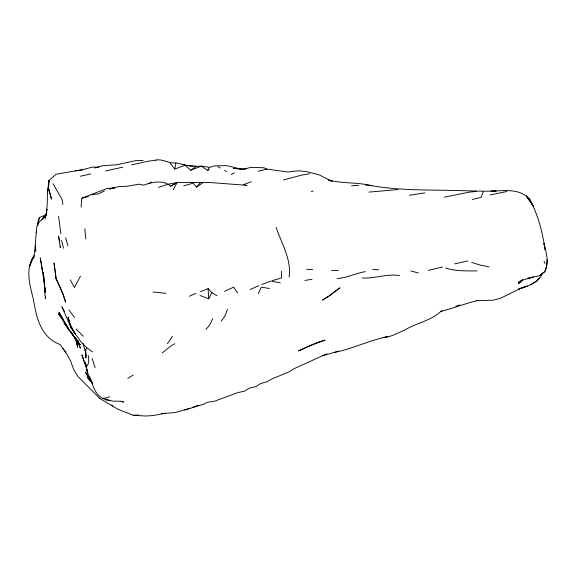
<?xml version="1.0" encoding="UTF-8"?>
<svg xmlns="http://www.w3.org/2000/svg" width="576" height="576" viewBox="0 0 576 576"><rect width="100%" height="100%" fill="white"/><g stroke="black" fill="none" stroke-linecap="round" stroke-linejoin="round"><path stroke-width="0.86" d="M281.585 271.188L281.556 277.985L272.254 280.656M84.809 228.751L85.817 239.004M484.402 191.203L496.123 191.081L490.968 191.21C503.827 190.706 520.164 188.1 529.603 199.267C538.085 214.704 542.592 232.265 545.04 249.61L543.996 243.526C546.221 252.655 549.382 262.584 544.81 271.627L539.338 275.76L527.436 278.503L531.302 277.409M48.665 187.027L48.593 188.647L51.545 199.138L48.449 188.28L48.938 180.54L55.958 174.262L83.326 169.481L92.282 167.148L98.906 167.148M48.73 185.407L48.938 180.54L47.448 192.247L47.254 203.818L46.159 215.482L46.987 209.239L45.058 219.118M81.144 207.187L81.526 199.073L82.066 198.115L88.322 196.582M547.2 259.834L546.53 266.263L544.81 271.627L539.59 275.638M36.216 232.776L36.886 226.562L39.11 217.764L45.742 214.819M37.98 223.654L39.499 217.411M289.087 277.07C291.672 259.639 281.506 243.41 276.149 227.354M48.031 189.029L47.448 192.247L48.06 188.906M48.326 187.416L48.622 185.803M48.37 187.243L48.672 185.573M239.594 168.761L227.117 165.65L214.366 165.888L209.65 167.321L201.391 166.154L196.474 166.306L185.162 165.29L174.787 169.027L175.925 162.886L189.871 166.054L193.169 166.183M36.504 230.774C35.69 237.622 35.093 244.433 35.734 251.338L35.323 244.75L33.977 256.529L33.221 258.552L34.063 257.011M85.572 351.079L86.544 347.501L80.028 340.819M483.458 191.218L481.111 197.402L472.385 199.49M37.778 225.662L39.175 222.034L45.799 216.144M87.314 365.933L88.747 362.304L88.553 355.63M227.57 309.348L224.734 316.339L221.162 321.185M258.322 293.652L261.317 287.136L269.41 288.511M542.585 273.11C538.841 282.996 527.645 286.164 518.573 289.08M530.597 284.767L537.264 280.606L538.006 279.065M212.71 318.73L209.642 325.037L205.942 329.479M199.98 295.459L208.735 298.786L211.831 292.565L208.13 288.634L200.484 291.708M173.232 189.785L177.041 182.599L210.305 182.534L246.967 185.335L245.268 185.45M80.431 276.257L74.405 287.489L70.301 279.835M167.443 343.721L172.462 336.247M42.005 219.312L43.884 216.49L46.706 214.452M182.959 164.275L185.162 165.29L190.721 170.194L201.391 166.154L207.576 170.431L209.65 167.321M34.517 255.175C24.552 268.502 30.038 285.617 33.595 300.132C36.338 318.01 41.119 337.586 60.134 344.52L66.967 354.398L70.661 361.152L74.095 370.375L77.839 376.358L99.713 398.354M537.264 280.606L539.345 277.891M183.78 185.875L193.133 183.154L196.603 187.121L200.57 182.34M522.727 279.67L518.645 283.615L522.684 279.727L518.328 282.348L522.785 280.145L533.563 276.79M162.216 352.987L170.374 346.334L174.679 343.692M149.098 183.557L151.186 182.045M196.603 187.121L202.759 182.779M190.721 170.194L196.474 166.306L194.825 166.241M127.807 378.374L133.279 375.034M170.626 186.206L177.041 182.599L170.626 186.206C163.462 179.59 151.978 182.038 143.647 185.191L139.075 184.169L126.95 186.25L118.462 186.66L109.512 188.978L114.689 187.934L107.23 188.431L82.066 198.115M109.534 396.576L107.309 397.757L102.341 398.448L110.657 400.5M104.501 190.894L97.546 194.299L96.286 194.011L91.354 194.81M224.51 291.398L233.676 287.143L237.6 292.882M314.64 343.505L298.454 350.906L309.607 345.953L325.123 340.092L318.11 342.151M231.156 174.413L234.396 172.937M43.884 216.49L46.094 215.518M189.295 296.251L195.898 293.357M250.099 289.534L258.854 285.696M326.837 353.794L293.767 368.849L289.512 371.642L271.57 379.08L267.25 381.679L260.294 383.666L256.075 386.582L249.019 388.267L244.757 391.046L237.679 392.674L214.87 401.098L207.634 402.257L203.148 404.366L184.622 410.098M207.576 170.431L209.124 169.805M315.446 343.13L317.333 342.382M440.662 311.321L442.102 310.752M261.785 284.486L271.318 280.951M243.396 184.687L251.352 181.757M192.679 407.268L198.137 405.266M518.695 289.066L527.184 286.099L522.194 287.669L500.177 298.418L493.15 300.19L476.395 300.722L478.123 300.42M455.832 306.295L459.85 304.927M158.53 187.402L168.386 184.176L176.494 182.7M189.965 408.218L175.536 412.488L161.878 413.669M94.781 168.07L101.657 165.866L116.546 164.772L135.612 160.654L143.179 160.481M477.972 300.434C465.336 303.487 453.319 308.189 440.798 311.479C430.682 320.962 416.369 322.934 404.813 329.998C397.714 332.971 390.91 337.082 383.09 337.694L387.634 336.607C369.374 340.308 352.577 348.811 334.339 352.454M322.618 355.738L338.544 351.115M311.278 191.556L313.222 191.002M442.534 267.005L428.213 270.382M283.478 179.978L301.594 175.118L309.557 173.779M122.746 167.184L105.552 170.964M258.062 171.23L266.846 169.07L287.662 171.965L298.224 170.82L306.101 171.554L318.737 174.658L332.165 181.361L328.925 180.346M490.226 194.911L506.916 191.477M80.402 176.227L90.713 173.923M444.377 197.172L469.31 192.125L476.597 191.462M454.601 263.88L467.726 260.964M131.515 164.88L148.522 161.136L156.146 160.135M365.278 271.613C355.723 273.341 346.932 277.877 337.111 278.532M409.342 195.264L424.994 192.859M304.819 280.433L312.055 279.288M75.269 170.878L82.562 169.884M368.942 192.089L397.944 189.59M161.878 413.59L165.24 413.266L153.187 415.562L145.714 416.023L133.243 415.274L117.785 409.183L99.166 398.124M351.547 185.796L358.646 185.321M133.243 415.274L138.499 414.986M362.232 277.999C374.81 278.726 387.036 273.578 399.55 275.566M155.858 160.034C162.965 158.695 168.869 163.908 175.925 162.886M331.524 270.526L338.234 270.439M477.029 270.907C466.474 270.893 455.702 271.289 445.529 267.998M483.336 191.196L447.322 190.318C422.021 189.893 396.583 190.102 371.542 185.666L371.93 185.76C357.631 181.987 342.518 183.881 328.205 179.899M246.269 168.948L233.28 168.487L241.027 168.833M372.679 269.518L378.662 269.734M306.67 269.28L312.631 269.561M488.988 266.868L480.262 265.09L471.737 262.44M365.544 185.047L370.937 185.486M153.029 292.01L165.967 293.314M238.586 168.782L242.791 169.409L250.934 167.357L263.902 167.774L266.846 169.07M105.221 399.802L113.314 401.184L120.953 401.206L123.682 402.12L121.169 401.299M272.196 281.369L280.318 282.823M410.832 270.986L418.392 272.938M224.582 170.525L226.692 171.547M102.103 397.973C94.226 393.912 92.722 383.508 89.035 376.193L92.592 383.904L87.48 372.874L85.774 364.975L87.811 373.716L85.248 362.29L86.623 366.811M217.937 166.702L220.298 168.041M211.831 292.565L217.015 295.805M86.544 347.501L92.506 351.929M111.658 405.014L112.91 406.073M91.555 381.766L90.23 380.65L85.442 372.125L91.188 381.823L87.602 377.597L91.109 381.686M92.066 382.421L90.23 380.65L91.188 381.823M76.126 328.932L83.254 336.283M62.597 348.322L66.031 352.058M72.958 334.181L69.113 329.58M68.314 328.054L63.943 322.92L67.45 327.542M170.172 163.188L174.787 169.027M68.911 310.039L74.599 317.534M79.79 340.114L74.326 332.597L70.286 324.936L68.04 317.088L71.294 328.313L75.722 334.67L70.286 324.936L71.294 328.313L61.898 306.698L64.411 311.393M67.003 326.088L58.406 313.718L61.747 317.866L69.314 330.588L80.287 344.794L79.438 343.354M533.225 205.927L526.363 196.114L533.225 205.927L529.546 199.159M70.848 331.898L75.881 339.538L77.731 347.422L75.362 337.694M71.402 332.654L75.881 339.538L75.341 337.55M53.014 183.722L62.006 199.303L62.863 204.451M78.581 341.914L77.724 340.466L80.424 348.257L77.198 339.869M85.147 363.924L86.609 367.006M86.71 367.531L84.463 362.772L81.914 354.874L84.852 363.103M62.993 293.688L56.052 278.46L54.036 263.117L55.001 270.194M544.09 261.259L544.939 263.462M92.203 358.474L95.069 367.711M82.908 343.274L85.579 352.318M63.346 294.458L65.621 302.299L62.474 292.932L56.052 278.46L56.182 279.043L55.123 271.08M65.614 237.629L67.918 245.772M61.531 240.365L63.526 248.234M59.609 241.344L58.543 236.074L60.322 247.594L60.25 246.146M42.077 267.955L42.696 271.368L42.113 267.876M41.818 266.126L40.291 257.926L44.676 285.653M58.586 216.439L60.84 233.755M85.255 350.1L85.946 357.998L85.385 349.567L85.882 355.939L85.795 351.655M44.69 283.831L43.294 272.419L44.971 291.881L44.813 287.41M44.87 287.294L45.23 292.586M45.468 296.122L45.648 298.771L44.935 295.042L44.762 287.28M208.13 288.634L208.735 298.786M30.938 262.267L29.866 265.853L33.516 256.608L30.938 262.267M335.743 290.916L329.198 295.934L322.438 300.103L331.697 294.336L329.688 295.574L339.898 287.827L335.743 290.916M529.272 198.871L527.861 198.108L529.272 198.871M66.895 326.534L59.04 312.293L68.803 329.818L66.895 326.534M78.185 343.894L75.506 337.709L78.185 343.894"/></g></svg>
